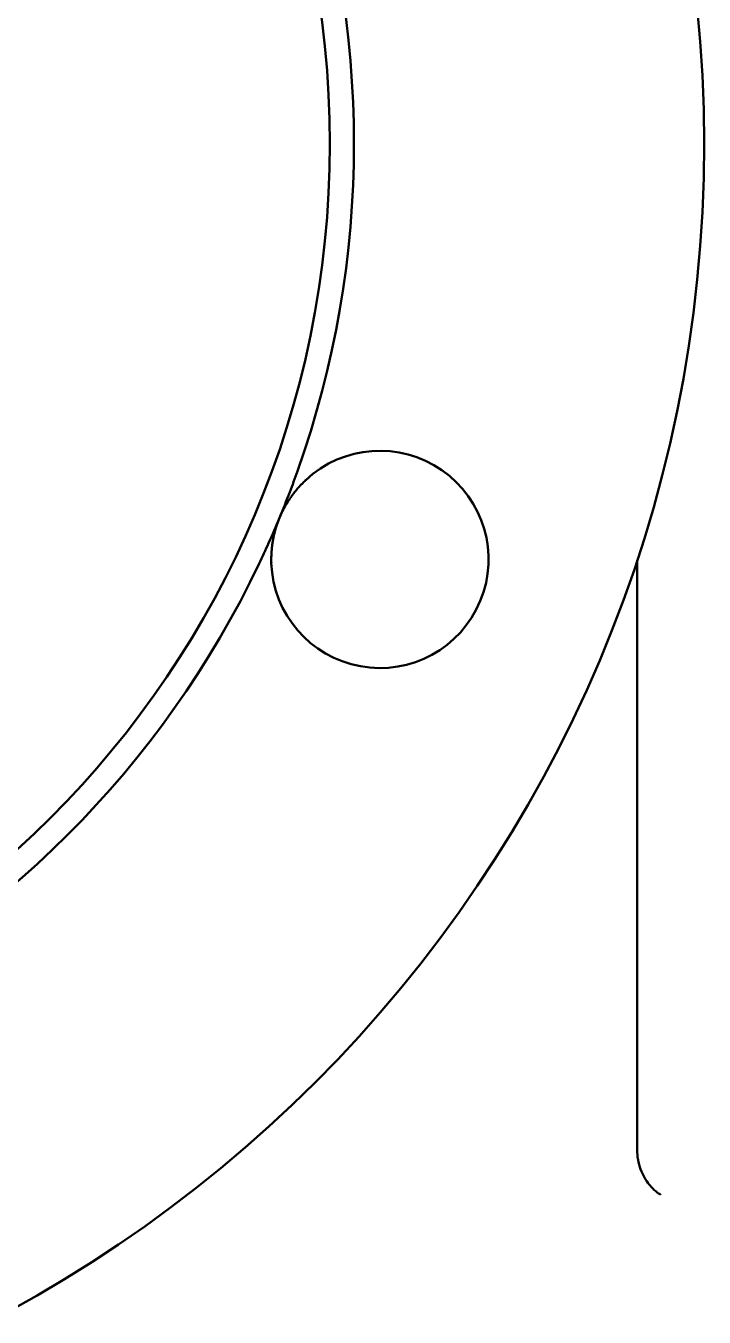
# Model space of a CAD drawing. Header units: millimetres. Extents: x 1510 to 10524, y 7125 to 13164.
# Drawn here: x 5055.1 to 5060.72, y 11276.73 to 11287.43 of the extents above; entities that cross this region are included whole.
import ezdxf

# ---------------------------------------------------------------- set-up
doc = ezdxf.new("R2010")
doc.units = ezdxf.units.MM
doc.header["$LTSCALE"] = 4
doc.layers.add('Visible (ISO)', color=7, linetype='Continuous', lineweight=50)

msp = doc.modelspace()

# ---------------------------------------------------------------- linework, layer by layer
at = {"layer": 'Visible (ISO)'}
msp.add_line((5060.165, 11278.119), (5060.165, 11283.004), dxfattribs=at)
for radius in [11, 7.9]:
    msp.add_circle((5049.72, 11286.454), radius, dxfattribs=at)
for centre, radius, start, end in [((5049.72, 11286.454), 8.1, 340.4254, 19.5746), ((5058.035, 11283.01), 0.9, 181.9178, 133.0822), ((5049.72, 11286.454), 8.1, 339.1191, 340.4254), ((5049.72, 11286.454), 8.1, 337.5, 339.1191), ((5049.72, 11286.454), 8.1, 335.8809, 337.5), ((5049.72, 11286.454), 8.1, 334.5746, 335.8809), ((5049.72, 11286.454), 8.1, 295.4254, 334.5746)]:
    msp.add_arc(centre, radius, start, end, dxfattribs=at)
for points, knots in [([(5057.42, 11283.667), (5057.41, 11283.657), (5057.398, 11283.646), (5057.387, 11283.634), (5057.386, 11283.633), (5057.386, 11283.633), (5057.385, 11283.632), (5057.38, 11283.627), (5057.375, 11283.621), (5057.37, 11283.616), (5057.367, 11283.612), (5057.364, 11283.609), (5057.361, 11283.606), (5057.359, 11283.604), (5057.358, 11283.602), (5057.356, 11283.601), (5057.356, 11283.6), (5057.355, 11283.599), (5057.354, 11283.598), (5057.354, 11283.597), (5057.353, 11283.597), (5057.352, 11283.596), (5057.348, 11283.591), (5057.345, 11283.588), (5057.342, 11283.584), (5057.336, 11283.576), (5057.329, 11283.568), (5057.323, 11283.56), (5057.318, 11283.553), (5057.313, 11283.547), (5057.308, 11283.54), (5057.306, 11283.537), (5057.303, 11283.533), (5057.301, 11283.53), (5057.299, 11283.528), (5057.298, 11283.526), (5057.297, 11283.524), (5057.296, 11283.524), (5057.296, 11283.523), (5057.295, 11283.522), (5057.295, 11283.521), (5057.294, 11283.521), (5057.294, 11283.52), (5057.294, 11283.52), (5057.294, 11283.52), (5057.294, 11283.52), (5057.29, 11283.514), (5057.288, 11283.511), (5057.285, 11283.507), (5057.28, 11283.499), (5057.274, 11283.491), (5057.269, 11283.482), (5057.265, 11283.475), (5057.261, 11283.468), (5057.257, 11283.461), (5057.254, 11283.457), (5057.252, 11283.454), (5057.25, 11283.45), (5057.249, 11283.448), (5057.248, 11283.446), (5057.247, 11283.444), (5057.247, 11283.443), (5057.246, 11283.442), (5057.245, 11283.441), (5057.245, 11283.441), (5057.245, 11283.44), (5057.244, 11283.439), (5057.243, 11283.437), (5057.243, 11283.436), (5057.242, 11283.435), (5057.237, 11283.427), (5057.232, 11283.416), (5057.226, 11283.404), (5057.224, 11283.4), (5057.223, 11283.397), (5057.221, 11283.393), (5057.215, 11283.381), (5057.21, 11283.369), (5057.204, 11283.354)], [0, 0, 0, 0, 0.125, 0.125, 0.125, 0.131407, 0.131407, 0.131407, 0.1875, 0.1875, 0.1875, 0.21875, 0.21875, 0.21875, 0.234375, 0.234375, 0.234375, 0.242187, 0.242187, 0.242187, 0.248518, 0.248518, 0.248518, 0.293776, 0.293776, 0.293776, 0.375, 0.375, 0.375, 0.4375, 0.4375, 0.4375, 0.46875, 0.46875, 0.46875, 0.484375, 0.484375, 0.484375, 0.492187, 0.492187, 0.492187, 0.496094, 0.496094, 0.496094, 0.498337, 0.498337, 0.498337, 0.542625, 0.542625, 0.542625, 0.625, 0.625, 0.625, 0.6875, 0.6875, 0.6875, 0.71875, 0.71875, 0.71875, 0.734375, 0.734375, 0.734375, 0.742188, 0.742188, 0.742188, 0.748047, 0.748047, 0.748047, 0.765344, 0.765344, 0.765344, 0.875, 0.875, 0.875, 0.90625, 0.90625, 0.90625, 1, 1, 1, 1]), ([(5057.204, 11283.354), (5057.2, 11283.345), (5057.197, 11283.337), (5057.194, 11283.329), (5057.191, 11283.321), (5057.188, 11283.314), (5057.186, 11283.307), (5057.183, 11283.3), (5057.181, 11283.294), (5057.179, 11283.288), (5057.178, 11283.285), (5057.178, 11283.283), (5057.177, 11283.28), (5057.176, 11283.279), (5057.176, 11283.278), (5057.176, 11283.276), (5057.175, 11283.276), (5057.175, 11283.275), (5057.175, 11283.275), (5057.175, 11283.274), (5057.175, 11283.274), (5057.174, 11283.273), (5057.17, 11283.257), (5057.166, 11283.242), (5057.162, 11283.228), (5057.16, 11283.221), (5057.159, 11283.214), (5057.157, 11283.208), (5057.157, 11283.204), (5057.156, 11283.201), (5057.155, 11283.198), (5057.155, 11283.196), (5057.154, 11283.195), (5057.154, 11283.193), (5057.154, 11283.192), (5057.154, 11283.191), (5057.154, 11283.191), (5057.153, 11283.19), (5057.153, 11283.189), (5057.153, 11283.188), (5057.152, 11283.183), (5057.151, 11283.178), (5057.15, 11283.174), (5057.148, 11283.163), (5057.147, 11283.153), (5057.145, 11283.143), (5057.144, 11283.135), (5057.143, 11283.128), (5057.142, 11283.121), (5057.142, 11283.117), (5057.141, 11283.114), (5057.141, 11283.111), (5057.141, 11283.109), (5057.141, 11283.107), (5057.14, 11283.105), (5057.14, 11283.105), (5057.14, 11283.104), (5057.14, 11283.103), (5057.14, 11283.102), (5057.14, 11283.101), (5057.14, 11283.1), (5057.139, 11283.093), (5057.138, 11283.085), (5057.138, 11283.078), (5057.137, 11283.061), (5057.136, 11283.045), (5057.135, 11283.029), (5057.135, 11283.023), (5057.135, 11283.016), (5057.135, 11283.01)], [0, 0, 0, 0, 0.0625, 0.0625, 0.0625, 0.125, 0.125, 0.125, 0.1875, 0.1875, 0.1875, 0.21875, 0.21875, 0.21875, 0.234375, 0.234375, 0.234375, 0.242187, 0.242187, 0.242187, 0.25, 0.25, 0.25, 0.375, 0.375, 0.375, 0.4375, 0.4375, 0.4375, 0.46875, 0.46875, 0.46875, 0.484375, 0.484375, 0.484375, 0.492187, 0.492187, 0.492187, 0.5, 0.5, 0.5, 0.539262, 0.539262, 0.539262, 0.625, 0.625, 0.625, 0.6875, 0.6875, 0.6875, 0.71875, 0.71875, 0.71875, 0.734375, 0.734375, 0.734375, 0.742187, 0.742187, 0.742187, 0.75, 0.75, 0.75, 0.808024, 0.808024, 0.808024, 0.942611, 0.942611, 0.942611, 1, 1, 1, 1]), ([(5060.165, 11278.119), (5060.165, 11278.063), (5060.176, 11278.006), (5060.212, 11277.908), (5060.238, 11277.864), (5060.287, 11277.803), (5060.309, 11277.782), (5060.339, 11277.758), (5060.349, 11277.752), (5060.357, 11277.747), (5060.359, 11277.746), (5060.359, 11277.746)], [0, 0, 0, 0, 0.1868486, 0.1868486, 0.3673604, 0.3673604, 0.5217551, 0.5217551, 0.6517526, 0.6517526, 0.7370706, 0.7370706, 0.7370706, 0.7370706])]:
    msp.add_open_spline(points, degree=3, knots=knots, dxfattribs=at)
msp.add_open_spline([(5057.135, 11283.01), (5057.135, 11283), (5057.135, 11282.99), (5057.136, 11282.98)], degree=3, dxfattribs=at)

doc.saveas('drawing.dxf')
